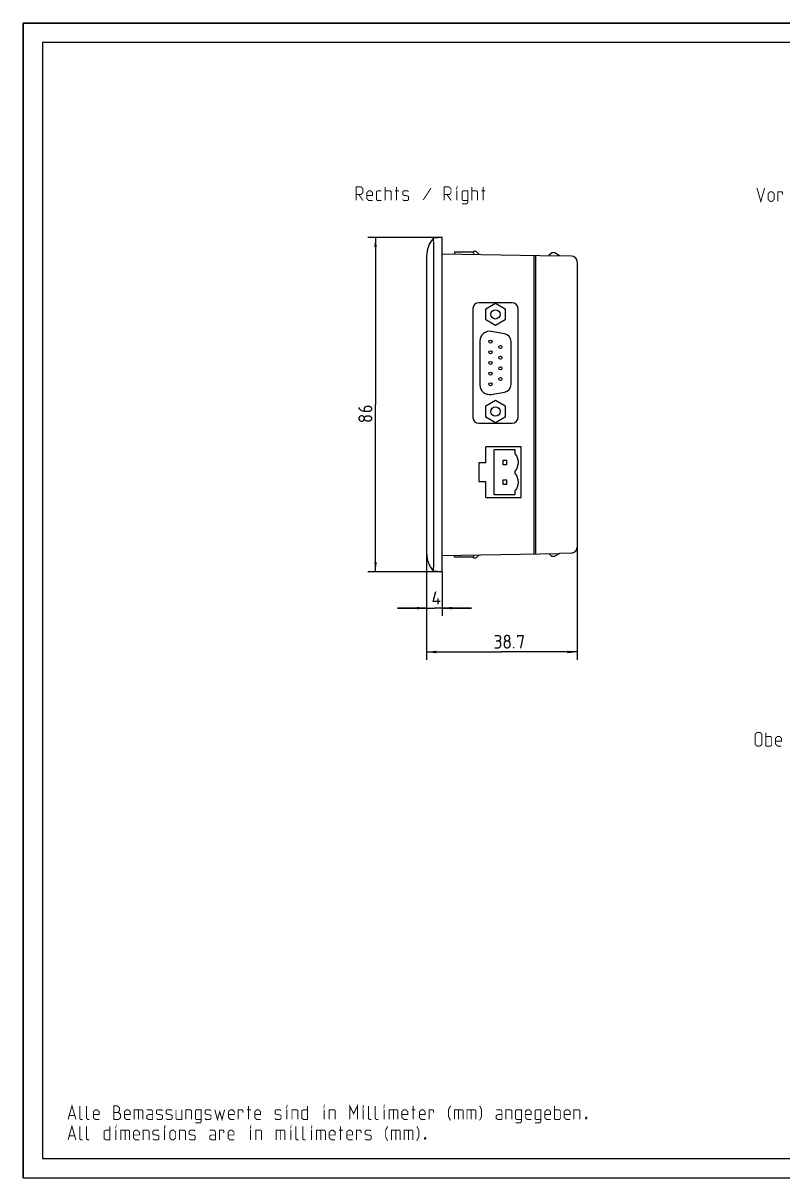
# Model space of a CAD drawing. Extents: x 0 to 420, y 0 to 297.
# Drawn here: x 0 to 195.6, y 0 to 297 of the extents above; entities that cross this region are included whole.
import ezdxf

# ---------------------------------------------------------------- set-up
doc = ezdxf.new("R2010")
doc.units = 0
doc.header["$LTSCALE"] = 23.1
doc.layers.get('0').update_dxf_attribs({"linetype": 'CONTINUOUS'})
for name, color, linetype in [('10300_FRONT_GERMAN_ENGLISH', 7, 'CONTINUOUS'), ('12000_RIGHT', 7, 'CONTINUOUS'), ('12100_DIM_RIGHT', 7, 'CONTINUOUS'), ('12300_RIGHT_GERMAN_ENGLISH', 7, 'CONTINUOUS'), ('13300_TOP_GERMAN_ENGLISH', 7, 'CONTINUOUS'), ('90000_FRAME', 7, 'CONTINUOUS'), ('91000_TIP', 7, 'CONTINUOUS')]:
    doc.layers.add(name, color=color, linetype=linetype)
doc.dimstyles.get("Standard").update_dxf_attribs({"dimtxt": 2.5, "dimasz": 2.5, "dimexe": 1.25, "dimexo": 0.625, "dimtad": 1, "dimcen": 2.5, "dimazin": 3, "dimtfac": 1, "dimtmove": 0, "dimatfit": 3})

# ---------------------------------------------------------------- blocks, each defined once
blk = doc.blocks.new('_FILLED')
at = {"color": 0, "linetype": 'BYBLOCK'}
blk.add_solid([(0, 0), (-1, 0.132), (-1, -0.132)], dxfattribs=at)
blk = doc.blocks.new('*D1')
at = {"layer": '12100_DIM_RIGHT', "color": 7, "linetype": 'CONTINUOUS'}
for p, q in [((107.77, 241.88), (88.62, 241.88)), ((90.62, 241.88), (90.62, 198.88)), ((90.62, 155.88), (90.62, 198.88)), ((107.77, 155.88), (88.62, 155.88))]:
    blk.add_line(p, q, dxfattribs=at)
at = {"layer": '12100_DIM_RIGHT', "color": 7, "linetype": 'CONTINUOUS', "xscale": 2.5, "yscale": 2.5, "zscale": 2.5}
for p, rotation in [((90.62, 241.88), 90), ((90.62, 155.88), 270)]:
    blk.add_blockref('_FILLED', p, dxfattribs=dict(at, rotation=rotation))
blk = doc.blocks.new('*D2')
at = {"layer": '12100_DIM_RIGHT', "color": 7, "linetype": 'CONTINUOUS'}
for p, q in [((103.77, 160.68), (103.77, 144.54)), ((107.77, 155.88), (107.77, 144.54)), ((103.77, 146.54), (96.27, 146.54)), ((96.27, 146.54), (105.77, 146.54)), ((115.27, 146.54), (105.77, 146.54)), ((107.77, 146.54), (115.27, 146.54))]:
    blk.add_line(p, q, dxfattribs=at)
at = {"layer": '12100_DIM_RIGHT', "color": 7, "linetype": 'CONTINUOUS', "xscale": 2.5, "yscale": 2.5, "zscale": 2.5}
blk.add_blockref('_FILLED', (103.77, 146.54), dxfattribs=at)
at = {"layer": '12100_DIM_RIGHT', "color": 7, "linetype": 'CONTINUOUS', "xscale": 2.5, "yscale": 2.5, "zscale": 2.5, "rotation": 180}
blk.add_blockref('_FILLED', (107.77, 146.54), dxfattribs=at)
blk = doc.blocks.new('*D3')
at = {"layer": '12100_DIM_RIGHT', "color": 7, "linetype": 'CONTINUOUS'}
for p, q in [((103.77, 160.68), (103.77, 133.26)), ((142.47, 162.18), (142.47, 133.26)), ((103.77, 135.26), (123.12, 135.26)), ((142.47, 135.26), (123.12, 135.26))]:
    blk.add_line(p, q, dxfattribs=at)
at = {"layer": '12100_DIM_RIGHT', "color": 7, "linetype": 'CONTINUOUS', "xscale": 2.5, "yscale": 2.5, "zscale": 2.5, "rotation": 180}
blk.add_blockref('_FILLED', (103.77, 135.26), dxfattribs=at)
at = {"layer": '12100_DIM_RIGHT', "color": 7, "linetype": 'CONTINUOUS', "xscale": 2.5, "yscale": 2.5, "zscale": 2.5}
blk.add_blockref('_FILLED', (142.47, 135.26), dxfattribs=at)

msp = doc.modelspace()

# ---------------------------------------------------------------- linework, layer by layer
at = {"color": 7, "linetype": 'CONTINUOUS'}
for p, q in [((0, 0), (0, 297)), ((0, 297), (420, 297)), ((0, 0), (420, 0))]:
    msp.add_line(p, q, dxfattribs=at)
at = {"layer": '10300_FRONT_GERMAN_ENGLISH', "color": 7, "linetype": 'CONTINUOUS', "const_width": 0.25}
for points in [[(188.697, 254.633), (189.697, 251.133), (190.697, 254.633)], [(191.614, 251.633), (191.614, 253.133), (192.114, 253.633), (192.614, 253.633), (193.114, 253.133), (193.114, 251.633), (192.614, 251.133), (192.114, 251.133), (191.614, 251.633)], [(194.114, 251.133), (194.114, 253.633), (195.114, 253.633), (195.28, 253.383), (195.28, 252.883)]]:
    msp.add_lwpolyline(points, dxfattribs=at)
at = {"layer": '12000_RIGHT', "color": 7, "linetype": 'CONTINUOUS'}
for p, q in [((105.47, 241.495), (105.469, 241.429)), ((105.469, 241.429), (105.469, 241.356)), ((105.469, 241.356), (105.47, 241.275)), ((105.474, 241.551), (105.47, 241.495)), ((105.47, 241.275), (105.473, 241.188)), ((105.473, 241.188), (105.482, 240.998)), ((105.478, 241.598), (105.474, 241.551)), ((105.483, 241.635), (105.478, 241.598)), ((105.482, 240.998), (105.49, 240.793)), ((105.486, 241.662), (105.483, 241.635)), ((105.49, 241.678), (105.486, 241.662)), ((105.494, 241.683), (105.49, 241.678)), ((107.769, 241.882), (105.493, 241.683)), ((105.493, 240.687), (105.493, 157.078)), ((107.769, 155.882), (107.769, 241.882)), ((107.769, 237.682), (137.969, 237.155)), ((110.969, 238.082), (110.969, 237.626)), ((115.469, 238.082), (110.969, 238.082)), ((115.603, 238.063), (115.724, 238.179)), ((116.069, 238.316), (116.262, 238.316)), ((116.615, 238.17), (117.269, 237.516)), ((135.854, 237.842), (135.169, 237.204)), ((136.56, 237.922), (136.058, 237.922)), ((137.969, 237.155), (136.71, 237.882)), ((103.769, 237.082), (103.769, 160.682)), ((131.369, 237.27), (131.369, 160.494)), ((131.868, 160.52), (131.868, 237.244)), ((140.995, 237.085), (137.969, 237.138)), ((142.469, 235.585), (142.469, 162.179)), ((115.669, 223.582), (115.669, 195.582)), ((125.769, 225.082), (117.169, 225.082)), ((118.969, 223.541), (121.469, 224.984)), ((118.969, 220.654), (118.969, 223.541)), ((121.469, 224.984), (123.969, 223.541)), ((123.969, 223.541), (123.969, 220.654)), ((127.269, 195.582), (127.269, 223.582)), ((121.469, 219.21), (118.969, 220.654)), ((123.969, 220.654), (121.469, 219.21)), ((123.816, 217.107), (120.403, 217.709)), ((117.469, 215.247), (117.469, 203.947)), ((125.469, 204.057), (125.469, 215.138)), ((120.403, 201.485), (123.816, 202.087)), ((118.969, 198.541), (121.469, 199.984)), ((121.469, 199.984), (123.969, 198.541)), ((118.969, 195.654), (118.969, 198.541)), ((123.969, 198.541), (123.969, 195.654)), ((117.169, 194.082), (125.769, 194.082)), ((121.469, 194.21), (118.969, 195.654)), ((123.969, 195.654), (121.469, 194.21)), ((118.969, 183.882), (118.969, 187.982)), ((128.069, 187.982), (118.969, 187.982)), ((121.169, 175.682), (121.169, 187.242)), ((126.569, 187.242), (121.169, 187.242)), ((126.569, 186.229), (126.569, 187.242)), ((128.069, 174.982), (128.069, 187.982)), ((123.369, 184.502), (123.369, 183.502)), ((124.369, 184.502), (123.369, 184.502)), ((124.369, 183.502), (124.369, 184.502)), ((117.169, 183.882), (117.169, 179.082)), ((118.969, 183.882), (117.169, 183.882)), ((123.369, 183.502), (124.369, 183.502)), ((126.569, 181.149), (126.569, 181.775)), ((117.169, 179.082), (118.969, 179.082)), ((118.969, 174.982), (118.969, 179.082)), ((123.369, 179.422), (123.369, 178.422)), ((124.369, 179.422), (123.369, 179.422)), ((123.369, 178.422), (124.369, 178.422)), ((124.369, 178.422), (124.369, 179.422)), ((126.569, 175.682), (121.169, 175.682)), ((126.569, 175.682), (126.569, 176.695)), ((118.969, 174.982), (128.069, 174.982)), ((107.769, 160.082), (137.969, 160.609)), ((135.854, 159.923), (135.169, 160.561)), ((137.969, 160.609), (136.756, 159.909)), ((140.995, 160.68), (137.966, 160.627)), ((110.969, 159.682), (110.969, 160.138)), ((115.469, 159.682), (110.969, 159.682)), ((115.603, 159.701), (115.724, 159.586)), ((116.069, 159.448), (116.262, 159.448)), ((116.615, 159.595), (117.269, 160.248)), ((136.506, 159.842), (136.058, 159.842)), ((105.47, 156.493), (105.469, 156.412)), ((105.469, 156.412), (105.469, 156.339)), ((105.469, 156.339), (105.47, 156.273)), ((105.473, 156.58), (105.47, 156.493)), ((105.47, 156.273), (105.473, 156.216)), ((105.482, 156.77), (105.473, 156.58)), ((105.473, 156.216), (105.478, 156.169)), ((105.478, 156.169), (105.482, 156.131)), ((105.486, 156.871), (105.482, 156.77)), ((105.482, 156.131), (105.486, 156.104)), ((105.494, 157.077), (105.486, 156.871)), ((105.486, 156.104), (105.49, 156.087)), ((105.49, 156.087), (105.494, 156.081)), ((107.769, 155.882), (105.493, 156.081))]:
    msp.add_line(p, q, dxfattribs=at)
at = {"layer": '12000_RIGHT', "color": 9, "linetype": 'CONTINUOUS'}
msp.add_line((103.769, 160.682), (103.782, 160.339), dxfattribs=at)
at = {"layer": '12000_RIGHT', "color": 7, "linetype": 'CONTINUOUS'}
for centre, radius in [((121.469, 222.097), 1.2), ((120.199, 215.077), 0.4), ((122.739, 213.707), 0.4), ((120.199, 212.337), 0.4), ((122.739, 210.967), 0.4), ((120.199, 209.597), 0.4), ((122.739, 208.227), 0.4), ((120.199, 206.857), 0.4), ((122.739, 205.487), 0.4), ((120.199, 204.117), 0.4), ((121.469, 197.097), 1.2)]:
    msp.add_circle(centre, radius, dxfattribs=at)
for centre, radius, start, end in [((110.769, 237.082), 7, 138.90774, 180), ((115.469, 237.582), 0.5, 0, 90), ((116.069, 237.816), 0.5, 90, 133.59133), ((116.262, 237.816), 0.5, 45, 90), ((136.058, 237.622), 0.3, 90, 132.96217), ((136.56, 237.622), 0.3, 60, 90), ((140.969, 235.585), 1.5, 0.00139, 89.00002), ((117.169, 223.582), 1.5, 90, 180), ((125.769, 223.582), 1.5, 0, 90), ((119.969, 215.247), 2.5, 80, 180), ((123.469, 215.138), 2, 0, 80), ((119.969, 203.947), 2.5, 180, 280), ((123.469, 204.057), 2, 280, 360), ((117.169, 195.582), 1.5, 180, 270), ((125.769, 195.582), 1.5, 270, 360), ((123.869, 184.002), 3.5, 320.48235, 39.51765), ((123.869, 178.922), 3.5, 320.48235, 39.51765), ((110.769, 160.682), 7, 180, 221.09226), ((140.969, 162.179), 1.5, 271, 360), ((115.469, 160.182), 0.5, 270, 360), ((116.069, 159.948), 0.5, 226.40867, 270), ((116.262, 159.948), 0.5, 270, 315), ((136.058, 160.142), 0.3, 227.03783, 270), ((136.506, 160.342), 0.5, 270, 300)]:
    msp.add_arc(centre, radius, start, end, dxfattribs=at)
at = {"layer": '12100_DIM_RIGHT', "color": 7, "linetype": 'CONTINUOUS'}
for p, q in [((86.597, 197.694), (86.364, 198.131)), ((86.947, 197.344), (86.597, 197.694)), ((86.947, 196.031), (86.714, 195.944)), ((87.297, 197.169), (86.947, 197.344)), ((87.181, 196.031), (86.947, 196.031)), ((87.414, 195.944), (87.181, 196.031)), ((87.647, 197.081), (87.297, 197.169)), ((89.047, 197.081), (87.647, 197.081)), ((87.764, 197.956), (87.881, 198.219)), ((87.764, 197.081), (87.764, 197.956)), ((87.881, 198.219), (88.114, 198.394)), ((88.114, 198.394), (88.347, 198.481)), ((88.114, 195.944), (88.347, 196.031)), ((88.347, 198.481), (89.047, 198.481)), ((88.347, 196.031), (89.047, 196.031)), ((89.047, 198.481), (89.281, 198.394)), ((89.281, 197.169), (89.047, 197.081)), ((89.047, 196.031), (89.281, 195.944)), ((89.281, 198.394), (89.514, 198.219)), ((89.514, 197.344), (89.281, 197.169)), ((89.514, 198.219), (89.631, 197.956)), ((89.631, 197.606), (89.514, 197.344)), ((89.631, 197.956), (89.631, 197.606)), ((86.481, 195.769), (86.364, 195.506)), ((86.364, 195.506), (86.364, 195.156)), ((86.364, 195.156), (86.481, 194.894)), ((86.714, 195.944), (86.481, 195.769)), ((86.481, 194.894), (86.714, 194.719)), ((86.714, 194.719), (86.947, 194.631)), ((86.947, 194.631), (87.181, 194.631)), ((87.181, 194.631), (87.414, 194.719)), ((87.647, 195.769), (87.414, 195.944)), ((87.414, 194.719), (87.647, 194.894)), ((87.764, 195.506), (87.647, 195.769)), ((87.647, 194.894), (87.764, 195.156)), ((87.764, 195.506), (87.881, 195.769)), ((87.764, 195.156), (87.764, 195.506)), ((87.881, 194.894), (87.764, 195.156)), ((87.881, 195.769), (88.114, 195.944)), ((88.114, 194.719), (87.881, 194.894)), ((88.347, 194.631), (88.114, 194.719)), ((89.047, 194.631), (88.347, 194.631)), ((89.281, 194.719), (89.047, 194.631)), ((89.281, 195.944), (89.514, 195.769)), ((89.514, 194.894), (89.281, 194.719)), ((89.514, 195.769), (89.631, 195.506)), ((89.631, 195.156), (89.514, 194.894)), ((89.631, 195.506), (89.631, 195.156)), ((105.469, 148.231), (106.169, 150.798)), ((106.694, 147.531), (106.694, 149.048)), ((107.219, 148.231), (105.469, 148.231)), ((121.33, 139.522), (122.206, 139.522)), ((121.681, 138.122), (122.206, 138.122)), ((122.206, 139.522), (122.468, 139.406)), ((122.468, 138.239), (122.206, 138.122)), ((122.206, 138.122), (122.468, 138.006)), ((122.468, 139.406), (122.643, 139.172)), ((122.643, 138.472), (122.468, 138.239)), ((122.468, 138.006), (122.643, 137.772)), ((122.643, 139.172), (122.731, 138.939)), ((122.731, 138.706), (122.643, 138.472)), ((122.643, 137.772), (122.731, 137.539)), ((122.731, 136.839), (122.643, 136.606)), ((122.731, 138.939), (122.731, 138.706)), ((122.731, 137.539), (122.731, 136.839)), ((123.868, 139.172), (123.781, 138.939)), ((123.781, 138.939), (123.781, 138.706)), ((123.781, 138.706), (123.868, 138.472)), ((123.781, 137.539), (123.868, 137.772)), ((123.781, 136.839), (123.781, 137.539)), ((123.868, 136.606), (123.781, 136.839)), ((124.043, 139.406), (123.868, 139.172)), ((123.868, 138.472), (124.043, 138.239)), ((123.868, 137.772), (124.043, 138.006)), ((124.306, 139.522), (124.043, 139.406)), ((124.043, 138.239), (124.306, 138.122)), ((124.043, 138.006), (124.306, 138.122)), ((124.656, 139.522), (124.306, 139.522)), ((124.306, 138.122), (124.656, 138.122)), ((124.918, 139.406), (124.656, 139.522)), ((124.656, 138.122), (124.918, 138.239)), ((124.656, 138.122), (124.918, 138.006)), ((125.093, 139.172), (124.918, 139.406)), ((124.918, 138.239), (125.093, 138.472)), ((124.918, 138.006), (125.093, 137.772)), ((125.181, 138.939), (125.093, 139.172)), ((125.093, 138.472), (125.181, 138.706)), ((125.093, 137.772), (125.181, 137.539)), ((125.181, 136.839), (125.093, 136.606)), ((125.181, 138.706), (125.181, 138.939)), ((125.181, 137.539), (125.181, 136.839)), ((127.193, 139.056), (127.193, 139.522)), ((127.193, 139.522), (128.593, 139.522)), ((128.593, 139.522), (127.893, 136.256)), ((122.206, 136.256), (121.33, 136.256)), ((122.468, 136.372), (122.206, 136.256)), ((122.643, 136.606), (122.468, 136.372)), ((124.043, 136.372), (123.868, 136.606)), ((124.306, 136.256), (124.043, 136.372)), ((124.656, 136.256), (124.306, 136.256)), ((124.918, 136.372), (124.656, 136.256)), ((125.093, 136.606), (124.918, 136.372)), ((126.231, 136.256), (126.231, 136.489))]:
    msp.add_line(p, q, dxfattribs=at)
at = {"layer": '12300_RIGHT_GERMAN_ENGLISH', "color": 7, "linetype": 'CONTINUOUS', "const_width": 0.25}
for points in [[(85.618, 251.386), (85.618, 254.886), (86.868, 254.886), (87.368, 254.386), (87.368, 253.386), (86.868, 252.886), (85.618, 252.886)], [(86.368, 252.886), (87.368, 251.386)], [(89.868, 251.386), (88.868, 251.386), (88.368, 251.886), (88.368, 253.386), (88.868, 253.886), (89.368, 253.886), (89.868, 253.386), (89.868, 252.636), (88.368, 252.636)], [(92.118, 251.386), (91.118, 251.386), (90.868, 251.636), (90.868, 253.636), (91.118, 253.886), (92.118, 253.886)], [(93.118, 251.386), (93.118, 254.886)], [(93.118, 253.886), (94.368, 253.886), (94.618, 253.636), (94.618, 251.386)], [(95.618, 253.886), (96.618, 253.886)], [(96.035, 251.386), (96.035, 254.886)], [(97.618, 251.636), (97.868, 251.386), (98.868, 251.386), (99.118, 251.636), (99.118, 252.386), (98.868, 252.552), (97.868, 252.719), (97.618, 252.886), (97.618, 253.636), (97.868, 253.886), (98.868, 253.886), (99.118, 253.636)], [(104.868, 254.552), (102.868, 251.469)], [(108.285, 251.386), (108.285, 254.886), (109.535, 254.886), (110.035, 254.386), (110.035, 253.386), (109.535, 252.886), (108.285, 252.886)], [(109.035, 252.886), (110.035, 251.386)], [(111.535, 254.636), (111.535, 254.886), (111.618, 254.886), (111.535, 254.636)], [(111.535, 251.386), (111.535, 253.886)], [(112.868, 250.552), (114.118, 250.552), (114.368, 250.886), (114.368, 253.886), (113.118, 253.886), (112.868, 253.636), (112.868, 251.636), (113.118, 251.386), (114.368, 251.386)], [(115.368, 251.386), (115.368, 254.886)], [(115.368, 253.886), (116.618, 253.886), (116.868, 253.636), (116.868, 251.386)], [(117.868, 253.886), (118.868, 253.886)], [(118.285, 251.386), (118.285, 254.886)]]:
    msp.add_lwpolyline(points, dxfattribs=at)
at = {"layer": '13300_TOP_GERMAN_ENGLISH', "color": 7, "linetype": 'CONTINUOUS', "const_width": 0.25}
for points in [[(188.239, 111.543), (188.239, 114.043), (188.739, 114.543), (189.489, 114.543), (189.989, 114.043), (189.989, 111.543), (189.489, 111.043), (188.739, 111.043), (188.239, 111.543)], [(190.989, 111.043), (190.989, 114.543)], [(190.989, 113.543), (192.239, 113.543), (192.489, 113.293), (192.489, 111.293), (192.239, 111.043), (190.989, 111.043)], [(194.989, 111.043), (193.989, 111.043), (193.489, 111.543), (193.489, 113.043), (193.989, 113.543), (194.489, 113.543), (194.989, 113.043), (194.989, 112.293), (193.489, 112.293)]]:
    msp.add_lwpolyline(points, dxfattribs=at)
at = {"layer": '90000_FRAME', "color": 7, "linetype": 'CONTINUOUS'}
for p, q in [((0, 297), (0, 0)), ((420, 297), (0, 297)), ((5, 292), (5, 5)), ((415, 292), (5, 292)), ((5, 5), (415, 5)), ((0, 0), (420, 0))]:
    msp.add_line(p, q, dxfattribs=at)
at = {"layer": '91000_TIP', "color": 7, "linetype": 'CONTINUOUS', "const_width": 0.25}
for points in [[(11.565, 15.033), (12.565, 18.533), (13.565, 15.033)], [(15.315, 15.033), (14.815, 15.033), (14.565, 15.283), (14.565, 18.533)], [(17.065, 15.033), (16.565, 15.033), (16.315, 15.283), (16.315, 18.533)], [(23.315, 15.033), (23.315, 18.533), (24.065, 18.533), (24.315, 18.45), (24.815, 18.033), (24.815, 17.283), (24.315, 16.783)], [(57.981, 15.033), (57.981, 18.533)], [(67.815, 18.283), (67.815, 18.533), (67.898, 18.533), (67.815, 18.283)], [(73.148, 18.533), (73.148, 15.033), (72.148, 15.033), (71.648, 15.283), (71.648, 17.283), (72.148, 17.533), (73.148, 17.533)], [(77.398, 18.283), (77.398, 18.533), (77.481, 18.533), (77.398, 18.283)], [(83.981, 15.033), (83.981, 18.533), (84.981, 16.533), (85.981, 18.533), (85.981, 15.033)], [(87.481, 18.283), (87.481, 18.533), (87.565, 18.533), (87.481, 18.283)], [(89.565, 15.033), (89.065, 15.033), (88.815, 15.283), (88.815, 18.533)], [(91.315, 15.033), (90.815, 15.033), (90.565, 15.283), (90.565, 18.533)], [(92.815, 18.283), (92.815, 18.533), (92.898, 18.533), (92.815, 18.283)], [(100.315, 15.033), (100.315, 18.533)], [(109.898, 14.783), (109.398, 15.783), (109.398, 17.533), (109.898, 18.533)], [(117.398, 14.783), (117.898, 15.783), (117.898, 17.533), (117.398, 18.533)], [(136.648, 15.033), (136.648, 18.533)], [(11.898, 16.033), (13.231, 16.033)], [(19.565, 15.033), (18.565, 15.033), (18.065, 15.533), (18.065, 17.033), (18.565, 17.533), (19.065, 17.533), (19.565, 17.033), (19.565, 16.283), (18.065, 16.283)], [(23.315, 16.783), (24.565, 16.783), (25.065, 16.283), (25.065, 15.533), (24.565, 15.033), (23.315, 15.033)], [(27.565, 15.033), (26.565, 15.033), (26.065, 15.533), (26.065, 17.033), (26.565, 17.533), (27.065, 17.533), (27.565, 17.033), (27.565, 16.283), (26.065, 16.283)], [(28.565, 15.033), (28.565, 17.533), (30.565, 17.533), (30.815, 17.283), (30.815, 15.033)], [(29.648, 17.533), (29.648, 15.033)], [(33.315, 15.033), (33.315, 17.033), (33.065, 17.533), (31.815, 17.533)], [(33.315, 15.033), (32.315, 15.033), (31.815, 15.283), (31.815, 16.033), (32.315, 16.283), (33.315, 16.283)], [(34.315, 15.283), (34.565, 15.033), (35.565, 15.033), (35.815, 15.283), (35.815, 16.033), (35.565, 16.2), (34.565, 16.366), (34.315, 16.533), (34.315, 17.283), (34.565, 17.533), (35.565, 17.533), (35.815, 17.283)], [(36.815, 15.283), (37.065, 15.033), (38.065, 15.033), (38.315, 15.283), (38.315, 16.033), (38.065, 16.2), (37.065, 16.366), (36.815, 16.533), (36.815, 17.283), (37.065, 17.533), (38.065, 17.533), (38.315, 17.283)], [(39.315, 17.533), (39.315, 15.283), (39.565, 15.033), (40.815, 15.033), (40.815, 17.533)], [(41.815, 15.033), (41.815, 17.533), (43.065, 17.533), (43.315, 17.283), (43.315, 15.033)], [(44.315, 14.2), (45.565, 14.2), (45.815, 14.533), (45.815, 17.533), (44.565, 17.533), (44.315, 17.283), (44.315, 15.283), (44.565, 15.033), (45.815, 15.033)], [(46.815, 15.283), (47.065, 15.033), (48.065, 15.033), (48.315, 15.283), (48.315, 16.033), (48.065, 16.2), (47.065, 16.366), (46.815, 16.533), (46.815, 17.283), (47.065, 17.533), (48.065, 17.533), (48.315, 17.283)], [(49.315, 17.533), (49.981, 15.033), (50.565, 17.033), (51.148, 15.033), (51.815, 17.533)], [(54.315, 15.033), (53.315, 15.033), (52.815, 15.533), (52.815, 17.033), (53.315, 17.533), (53.815, 17.533), (54.315, 17.033), (54.315, 16.283), (52.815, 16.283)], [(55.315, 15.033), (55.315, 17.533), (56.315, 17.533), (56.481, 17.283), (56.481, 16.783)], [(57.565, 17.533), (58.565, 17.533)], [(61.065, 15.033), (60.065, 15.033), (59.565, 15.533), (59.565, 17.033), (60.065, 17.533), (60.565, 17.533), (61.065, 17.033), (61.065, 16.283), (59.565, 16.283)], [(64.815, 15.283), (65.065, 15.033), (66.065, 15.033), (66.315, 15.283), (66.315, 16.033), (66.065, 16.2), (65.065, 16.366), (64.815, 16.533), (64.815, 17.283), (65.065, 17.533), (66.065, 17.533), (66.315, 17.283)], [(67.815, 15.033), (67.815, 17.533)], [(69.148, 15.033), (69.148, 17.533), (70.398, 17.533), (70.648, 17.283), (70.648, 15.033)], [(77.398, 15.033), (77.398, 17.533)], [(78.731, 15.033), (78.731, 17.533), (79.981, 17.533), (80.231, 17.283), (80.231, 15.033)], [(87.481, 15.033), (87.481, 17.533)], [(92.815, 15.033), (92.815, 17.533)], [(94.148, 15.033), (94.148, 17.533), (96.148, 17.533), (96.398, 17.283), (96.398, 15.033)], [(95.231, 17.533), (95.231, 15.033)], [(98.898, 15.033), (97.898, 15.033), (97.398, 15.533), (97.398, 17.033), (97.898, 17.533), (98.398, 17.533), (98.898, 17.033), (98.898, 16.283), (97.398, 16.283)], [(99.898, 17.533), (100.898, 17.533)], [(103.398, 15.033), (102.398, 15.033), (101.898, 15.533), (101.898, 17.033), (102.398, 17.533), (102.898, 17.533), (103.398, 17.033), (103.398, 16.283), (101.898, 16.283)], [(104.398, 15.033), (104.398, 17.533), (105.398, 17.533), (105.565, 17.283), (105.565, 16.783)], [(110.898, 15.033), (110.898, 17.533), (112.898, 17.533), (113.148, 17.283), (113.148, 15.033)], [(111.981, 17.533), (111.981, 15.033)], [(114.148, 15.033), (114.148, 17.533), (116.148, 17.533), (116.398, 17.283), (116.398, 15.033)], [(115.231, 17.533), (115.231, 15.033)], [(123.148, 15.033), (123.148, 17.033), (122.898, 17.533), (121.648, 17.533)], [(123.148, 15.033), (122.148, 15.033), (121.648, 15.283), (121.648, 16.033), (122.148, 16.283), (123.148, 16.283)], [(124.148, 15.033), (124.148, 17.533), (125.398, 17.533), (125.648, 17.283), (125.648, 15.033)], [(126.648, 14.2), (127.898, 14.2), (128.148, 14.533), (128.148, 17.533), (126.898, 17.533), (126.648, 17.283), (126.648, 15.283), (126.898, 15.033), (128.148, 15.033)], [(130.648, 15.033), (129.648, 15.033), (129.148, 15.533), (129.148, 17.033), (129.648, 17.533), (130.148, 17.533), (130.648, 17.033), (130.648, 16.283), (129.148, 16.283)], [(131.648, 14.2), (132.898, 14.2), (133.148, 14.533), (133.148, 17.533), (131.898, 17.533), (131.648, 17.283), (131.648, 15.283), (131.898, 15.033), (133.148, 15.033)], [(135.648, 15.033), (134.648, 15.033), (134.148, 15.533), (134.148, 17.033), (134.648, 17.533), (135.148, 17.533), (135.648, 17.033), (135.648, 16.283), (134.148, 16.283)], [(136.648, 17.533), (137.898, 17.533), (138.148, 17.283), (138.148, 15.283), (137.898, 15.033), (136.648, 15.033)], [(140.648, 15.033), (139.648, 15.033), (139.148, 15.533), (139.148, 17.033), (139.648, 17.533), (140.148, 17.533), (140.648, 17.033), (140.648, 16.283), (139.148, 16.283)], [(141.648, 15.033), (141.648, 17.533), (142.898, 17.533), (143.148, 17.283), (143.148, 15.033)], [(144.898, 15.616), (144.981, 15.45), (144.981, 15.366), (144.898, 15.2), (144.731, 15.2), (144.648, 15.366), (144.648, 15.45), (144.731, 15.616), (144.898, 15.616)], [(11.565, 9.783), (12.565, 13.283), (13.565, 9.783)], [(15.315, 9.783), (14.815, 9.783), (14.565, 10.033), (14.565, 13.283)], [(17.065, 9.783), (16.565, 9.783), (16.315, 10.033), (16.315, 13.283)], [(22.315, 13.283), (22.315, 9.783), (21.315, 9.783), (20.815, 10.033), (20.815, 12.033), (21.315, 12.283), (22.315, 12.283)], [(23.815, 13.033), (23.815, 13.283), (23.898, 13.283), (23.815, 13.033)], [(23.815, 9.783), (23.815, 12.283)], [(25.148, 9.783), (25.148, 12.283), (27.148, 12.283), (27.398, 12.033), (27.398, 9.783)], [(26.231, 12.283), (26.231, 9.783)], [(29.898, 9.783), (28.898, 9.783), (28.398, 10.283), (28.398, 11.783), (28.898, 12.283), (29.398, 12.283), (29.898, 11.783), (29.898, 11.033), (28.398, 11.033)], [(30.898, 9.783), (30.898, 12.283), (32.148, 12.283), (32.398, 12.033), (32.398, 9.783)], [(33.398, 10.033), (33.648, 9.783), (34.648, 9.783), (34.898, 10.033), (34.898, 10.783), (34.648, 10.95), (33.648, 11.116), (33.398, 11.283), (33.398, 12.033), (33.648, 12.283), (34.648, 12.283), (34.898, 12.033)], [(36.398, 13.033), (36.398, 13.283), (36.481, 13.283), (36.398, 13.033)], [(36.398, 9.783), (36.398, 12.283)], [(37.731, 10.283), (37.731, 11.783), (38.231, 12.283), (38.731, 12.283), (39.231, 11.783), (39.231, 10.283), (38.731, 9.783), (38.231, 9.783), (37.731, 10.283)], [(40.231, 9.783), (40.231, 12.283), (41.481, 12.283), (41.731, 12.033), (41.731, 9.783)], [(42.731, 10.033), (42.981, 9.783), (43.981, 9.783), (44.231, 10.033), (44.231, 10.783), (43.981, 10.95), (42.981, 11.116), (42.731, 11.283), (42.731, 12.033), (42.981, 12.283), (43.981, 12.283), (44.231, 12.033)], [(49.481, 9.783), (49.481, 11.783), (49.231, 12.283), (47.981, 12.283)], [(50.481, 9.783), (50.481, 12.283), (51.481, 12.283), (51.648, 12.033), (51.648, 11.533)], [(54.231, 9.783), (53.231, 9.783), (52.731, 10.283), (52.731, 11.783), (53.231, 12.283), (53.731, 12.283), (54.231, 11.783), (54.231, 11.033), (52.731, 11.033)], [(58.481, 13.033), (58.481, 13.283), (58.565, 13.283), (58.481, 13.033)], [(58.481, 9.783), (58.481, 12.283)], [(59.815, 9.783), (59.815, 12.283), (61.065, 12.283), (61.315, 12.033), (61.315, 9.783)], [(65.065, 9.783), (65.065, 12.283), (67.065, 12.283), (67.315, 12.033), (67.315, 9.783)], [(66.148, 12.283), (66.148, 9.783)], [(68.815, 13.033), (68.815, 13.283), (68.898, 13.283), (68.815, 13.033)], [(68.815, 9.783), (68.815, 12.283)], [(70.898, 9.783), (70.398, 9.783), (70.148, 10.033), (70.148, 13.283)], [(72.648, 9.783), (72.148, 9.783), (71.898, 10.033), (71.898, 13.283)], [(74.148, 13.033), (74.148, 13.283), (74.231, 13.283), (74.148, 13.033)], [(74.148, 9.783), (74.148, 12.283)], [(75.481, 9.783), (75.481, 12.283), (77.481, 12.283), (77.731, 12.033), (77.731, 9.783)], [(76.565, 12.283), (76.565, 9.783)], [(80.231, 9.783), (79.231, 9.783), (78.731, 10.283), (78.731, 11.783), (79.231, 12.283), (79.731, 12.283), (80.231, 11.783), (80.231, 11.033), (78.731, 11.033)], [(81.231, 12.283), (82.231, 12.283)], [(81.648, 9.783), (81.648, 13.283)], [(84.731, 9.783), (83.731, 9.783), (83.231, 10.283), (83.231, 11.783), (83.731, 12.283), (84.231, 12.283), (84.731, 11.783), (84.731, 11.033), (83.231, 11.033)], [(85.731, 9.783), (85.731, 12.283), (86.731, 12.283), (86.898, 12.033), (86.898, 11.533)], [(87.981, 10.033), (88.231, 9.783), (89.231, 9.783), (89.481, 10.033), (89.481, 10.783), (89.231, 10.95), (88.231, 11.116), (87.981, 11.283), (87.981, 12.033), (88.231, 12.283), (89.231, 12.283), (89.481, 12.033)], [(93.731, 9.533), (93.231, 10.533), (93.231, 12.283), (93.731, 13.283)], [(94.731, 9.783), (94.731, 12.283), (96.731, 12.283), (96.981, 12.033), (96.981, 9.783)], [(95.815, 12.283), (95.815, 9.783)], [(97.981, 9.783), (97.981, 12.283), (99.981, 12.283), (100.231, 12.033), (100.231, 9.783)], [(99.065, 12.283), (99.065, 9.783)], [(101.231, 9.533), (101.731, 10.533), (101.731, 12.283), (101.231, 13.283)], [(11.898, 10.783), (13.231, 10.783)], [(49.481, 9.783), (48.481, 9.783), (47.981, 10.033), (47.981, 10.783), (48.481, 11.033), (49.481, 11.033)], [(103.481, 10.366), (103.565, 10.2), (103.565, 10.116), (103.481, 9.95), (103.315, 9.95), (103.231, 10.116), (103.231, 10.2), (103.315, 10.366), (103.481, 10.366)]]:
    msp.add_lwpolyline(points, dxfattribs=at)

# ---------------------------------------------------------------- dimensions: what is measured, and where the dimension line sits
at = {"layer": '12100_DIM_RIGHT', "color": 7, "linetype": 'CONTINUOUS'}
dim = msp.add_linear_dim(base=(90.622, 155.882), p1=(107.769, 241.882), p2=(107.769, 155.882), angle=270, dimstyle='Standard', dxfattribs=at)
dim.commit()
dim.dimension.update_dxf_attribs({"geometry": '*D1', "text_midpoint": (89.747, 194.456), "dimtype": 128})
for base, p2, picture, middle in [((107.769, 146.54), (107.769, 155.882), '*D2', (103.632, 147.415)), ((142.469, 135.264), (142.469, 162.179), '*D3', (119.581, 136.139))]:
    dim = msp.add_linear_dim(base=base, p1=(103.769, 160.682), p2=p2, dimstyle='Standard', dxfattribs=at)
    dim.commit()
    dim.dimension.update_dxf_attribs({"geometry": picture, "text_midpoint": middle, "dimtype": 128})

doc.saveas('drawing.dxf')
